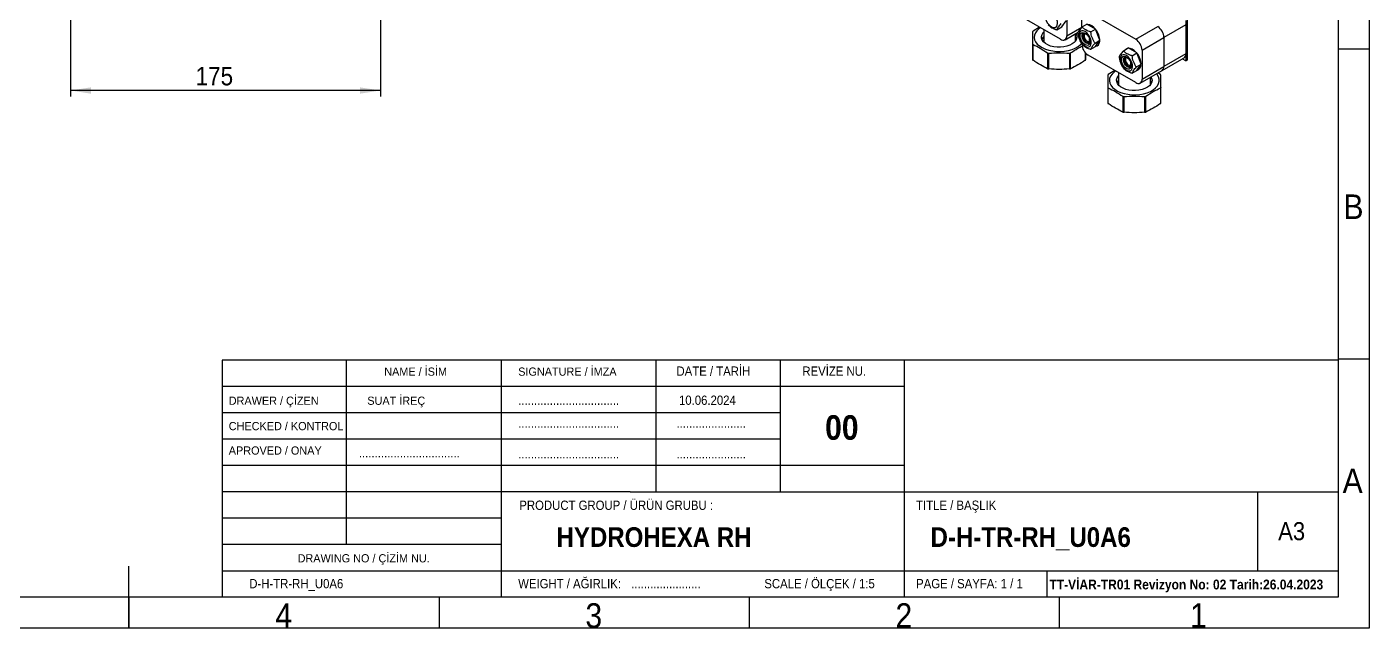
# Model space of a CAD drawing. Extents: x 75 to 2075, y 25 to 1460.
# Drawn here: x 993 to 2075, y 25 to 510 of the extents above; entities that cross this region are included whole.
import ezdxf

# ---------------------------------------------------------------- set-up
doc = ezdxf.new("R2010")
doc.units = 0
doc.header["$LTSCALE"] = 5
doc.linetypes.add('SLD-KATı', pattern=[0])
doc.layers.get('0').update_dxf_attribs({"linetype": 'CONTINUOUS'})
doc.styles.add('SLDTEXTSTYLE1', font='GOTHIC.TTF', dxfattribs={"width": 0.913, "bigfont": 'bigfont'})
doc.styles.add('SLDTEXTSTYLE2', font='GOTHICB.TTF', dxfattribs={"width": 0.913})
doc.styles.add('SLDTEXTSTYLE3', font='GOTHIC.TTF', dxfattribs={"width": 0.913})
doc.styles.add('SLDTEXTSTYLE4', font='ARIAL.TTF', dxfattribs={"width": 0.948, "bigfont": 'bigfont'})
doc.styles.add('SLDTEXTSTYLE5', font='ARIAL.TTF', dxfattribs={"width": 0.948})
doc.styles.add('SLDTEXTSTYLE6', font='GOTHICB.TTF', dxfattribs={"width": 0.913, "bigfont": 'bigfont'})
doc.dimstyles.new('SLDDIMSTYLE0', dxfattribs={"dimtxt": 14.875, "dimasz": 16.51, "dimexe": 0, "dimexo": 0.0625, "dimgap": 3.71875, "dimtad": 1, "dimlfac": 0.7, "dimrnd": 1e-09, "dimzin": 12, "dimtxsty": 'SLDTEXTSTYLE3', "dimsah": 1, "dimcen": 0.09, "dimazin": 3, "dimtfac": 1, "dimtofl": 0, "dimtmove": 0, "dimatfit": 3, "dimtolj": 1, "dimtzin": 12})

# ---------------------------------------------------------------- blocks, each defined once
blk = doc.blocks.new('_D_7')
at = {"color": 7, "linetype": 'SLD-KATı'}
for p, q in [((1027.8, 593.9), (1027.8, 454)), ((1277.8, 588.6), (1277.8, 454)), ((1277.8, 459), (1027.8, 459))]:
    blk.add_line(p, q, dxfattribs=at)
for points in [[(1027.8, 459), (1044.3, 456.4), (1044.3, 461.5)], [(1277.8, 459), (1261.3, 461.5), (1261.3, 456.4)]]:
    blk.add_solid(points, dxfattribs=at)
at = {"color": 7, "linetype": 'SLD-KATı', "insert": (1128.7, 478), "char_height": 14.88, "attachment_point": 1, "style": 'SLDTEXTSTYLE3'}
blk.add_mtext('175', dxfattribs=at)

msp = doc.modelspace()

# ---------------------------------------------------------------- linework, layer by layer
at = {"color": 7, "linetype": 'SLD-KATı'}
for p, q in [((2075, 1460), (2075, 25)), ((2050, 1435), (2050, 50)), ((1826.198, 500.299), (1787.812, 522.458)), ((1831.248, 526.545), (1831.248, 503.215)), ((1843.37, 510.097), (1843.37, 519.547)), ((1848.421, 522.464), (1886.807, 500.304)), ((1809.209, 510.106), (1804.017, 506.81)), ((1823.227, 507.958), (1827.172, 510.235)), ((1827.172, 510.235), (1830.671, 515.214)), ((1843.503, 510.251), (1847.447, 512.528)), ((1854.446, 508.488), (1847.447, 512.528)), ((1886.807, 500.304), (1904.484, 510.509)), ((1927.213, 511.966), (1909.535, 501.761)), ((1927.213, 515.466), (1927.213, 482.804)), ((1927.213, 511.966), (1927.213, 488.637)), ((1928.223, 516.049), (1928.223, 483.387)), ((1812.583, 508.158), (1812.583, 498.024)), ((1829.769, 499.945), (1840.463, 506.119)), ((1838.297, 499.02), (1838.297, 504.868)), ((1838.297, 500.548), (1838.732, 500.208)), ((1838.32, 500.039), (1838.625, 499.801)), ((1844.993, 505.294), (1844.645, 505.093)), ((1850.501, 506.21), (1854.446, 508.488)), ((1854, 497.191), (1857.945, 499.469)), ((1857.945, 499.469), (1854.446, 508.488)), ((1854.446, 494.49), (1857.945, 499.469)), ((1891.858, 491.556), (1909.535, 501.761)), ((1909.535, 501.761), (1909.535, 478.432)), ((1803.599, 496.662), (1803.599, 483.923)), ((1804.017, 483.34), (1804.017, 496.079)), ((1815.733, 489.315), (1815.733, 476.577)), ((1816.743, 476.335), (1816.743, 489.074)), ((1833.312, 489.074), (1833.312, 476.335)), ((1834.322, 476.577), (1834.322, 489.315)), ((1843.37, 496.218), (1843.37, 496.49)), ((1846.456, 483.923), (1846.456, 489.063)), ((1886.807, 465.31), (1848.421, 487.469)), ((1849.167, 497.259), (1849.516, 497.461)), ((1850.501, 492.213), (1854.446, 494.49)), ((1876.838, 491.007), (1880.782, 493.284)), ((1887.781, 489.244), (1880.782, 493.284)), ((1883.836, 486.967), (1887.781, 489.244)), ((1891.28, 480.225), (1887.781, 489.244)), ((1891.858, 491.556), (1891.858, 468.226)), ((1927.213, 488.637), (1909.535, 478.432)), ((2050, 492.5), (2075, 492.5)), ((1878.328, 486.051), (1877.98, 485.849)), ((1882.502, 478.015), (1882.851, 478.217)), ((1887.335, 477.948), (1891.28, 480.225)), ((1887.781, 475.246), (1891.28, 480.225)), ((1891.858, 468.226), (1909.535, 478.432)), ((1908.056, 475.161), (1925.733, 485.366)), ((1927.213, 482.804), (1924.254, 484.512)), ((1927.213, 482.804), (1928.223, 483.387)), ((1869.818, 475.117), (1864.626, 471.821)), ((1872.936, 473.317), (1872.936, 463.309)), ((1883.836, 472.969), (1887.781, 475.246)), ((1890.378, 464.956), (1908.056, 475.161)), ((1898.651, 463.684), (1898.651, 469.732)), ((1906.647, 471.821), (1904.563, 473.145)), ((1864.208, 461.673), (1864.208, 448.935)), ((1864.626, 448.351), (1864.626, 461.09)), ((1906.647, 461.09), (1906.647, 448.351)), ((1907.065, 448.935), (1907.065, 461.673)), ((1876.342, 454.326), (1876.342, 441.588)), ((1877.352, 441.346), (1877.352, 454.085)), ((1893.921, 454.085), (1893.921, 441.346)), ((1894.931, 441.588), (1894.931, 454.326)), ((2050.135, 241.25), (1150.135, 241.25)), ((1150.135, 241.25), (1150.135, 50)), ((1250.135, 241.25), (1250.135, 92.5)), ((1375.135, 241.25), (1375.135, 50)), ((1500.135, 135), (1500.135, 241.25)), ((1600.135, 241.25), (1600.135, 135)), ((1700.135, 241.25), (1700.135, 50)), ((2050, 242.5), (2075, 242.5)), ((1700.135, 220), (1150.135, 220)), ((1600.135, 198.75), (1150.135, 198.75)), ((1600.135, 177.5), (1150.135, 177.5)), ((1700.135, 156.25), (1150.135, 156.25)), ((1479.135, 135), (1150.135, 135)), ((1479.135, 135), (2050.135, 135)), ((1985.135, 71.25), (1985.135, 135)), ((1375.135, 113.75), (1150.135, 113.75)), ((1375.135, 92.5), (1150.135, 92.5)), ((1075, 24.995), (1075, 75.005)), ((1150.042, 71.25), (2050.042, 71.25)), ((1815.135, 71.25), (1815.135, 50)), ((2050, 50), (100, 50)), ((1075, 50), (1075, 25)), ((1325, 50), (1325, 25)), ((1575, 50), (1575, 25)), ((1825, 50), (1825, 25)), ((2075, 25), (75, 25))]:
    msp.add_line(p, q, dxfattribs=at)
at = {"color": 8, "linetype": 'SLD-KATı'}
for p, q in [((1831.248, 503.215), (1843.305, 510.175)), ((1846.037, 489.536), (1846.037, 483.34))]:
    msp.add_line(p, q, dxfattribs=at)
at = {"color": 7, "linetype": 'SLD-KATı', "flags": 128}
for points in [[(1818.622, 522.207), (1817.25, 522.781), (1815.981, 522.877), (1814.907, 522.488), (1814.109, 521.643), (1813.645, 520.405), (1813.551, 518.865), (1813.832, 517.137), (1814.469, 515.351), (1815.414, 513.637), (1816.597, 512.124), (1817.929, 510.923), (1819.314, 510.124), (1820.646, 509.786), (1821.829, 509.934), (1822.774, 510.556), (1823.411, 511.608), (1823.692, 513.01), (1823.598, 514.659), (1823.134, 516.433), (1822.336, 518.2), (1821.262, 519.828), (1819.993, 521.198), (1818.622, 522.207)], [(1809.897, 509.709), (1808.722, 508.855), (1807.049, 507.257), (1805.842, 505.525), (1805.131, 503.704), (1804.936, 501.84), (1805.261, 499.983), (1806.098, 498.179), (1807.425, 496.477), (1809.208, 494.919), (1811.401, 493.547), (1813.947, 492.396), (1816.78, 491.495), (1819.826, 490.868), (1823.007, 490.532), (1826.241, 490.494), (1829.443, 490.756), (1832.53, 491.312), (1835.424, 492.146), (1838.048, 493.237), (1840.334, 494.557), (1842.225, 496.072), (1843.091, 496.991)], [(1854.633, 494.757), (1855.626, 495.08), (1856.643, 495.893), (1857.354, 497.117), (1857.719, 498.685), (1857.719, 500.513), (1857.354, 502.503), (1856.643, 504.547), (1855.626, 506.535), (1854.356, 508.36), (1852.902, 509.923), (1851.343, 511.14), (1849.762, 511.946), (1848.246, 512.298), (1847.823, 512.311)], [(1838.422, 504.941), (1838.987, 503.827), (1839.309, 502.27), (1839.115, 500.706), (1838.412, 499.192), (1837.226, 497.782), (1835.598, 496.526), (1833.588, 495.472), (1831.269, 494.656), (1828.725, 494.108), (1826.046, 493.848), (1823.331, 493.885), (1820.678, 494.219), (1818.181, 494.836), (1815.932, 495.715), (1814.011, 496.823), (1812.489, 498.122), (1811.42, 499.563), (1810.843, 501.095), (1810.778, 502.662), (1811.228, 504.208), (1812.177, 505.677), (1812.583, 506.124)], [(1838.297, 501.629), (1838.987, 500.327), (1838.988, 500.324)], [(1845.896, 506.462), (1844.524, 507.036), (1843.255, 507.132), (1842.181, 506.743), (1841.383, 505.898), (1840.919, 504.66), (1840.825, 503.12), (1841.107, 501.392), (1841.743, 499.606), (1842.688, 497.892), (1843.871, 496.379), (1845.204, 495.178), (1846.588, 494.379), (1847.921, 494.041), (1849.103, 494.189), (1850.048, 494.811), (1850.685, 495.863), (1850.966, 497.265), (1850.872, 498.914), (1850.408, 500.688), (1849.61, 502.455), (1848.536, 504.083), (1847.267, 505.453), (1845.896, 506.462)], [(1845.896, 495.914), (1844.701, 496.812), (1843.613, 498.045), (1842.728, 499.505), (1842.124, 501.061), (1841.855, 502.576), (1841.945, 503.915), (1842.387, 504.958), (1843.14, 505.614), (1844.138, 505.823), (1845.292, 505.568), (1846.5, 504.871), (1847.654, 503.794), (1848.651, 502.432), (1849.405, 500.907), (1849.846, 499.354), (1849.936, 497.911), (1849.667, 496.706), (1849.063, 495.847), (1848.178, 495.41), (1847.09, 495.433), (1845.896, 495.914)], [(1849.945, 498.396), (1849.753, 497.837), (1849.164, 497.135), (1848.313, 496.862), (1847.293, 497.046), (1846.214, 497.669), (1845.195, 498.662), (1844.344, 499.918), (1843.754, 501.301), (1843.489, 502.66), (1843.578, 503.85), (1844.011, 504.74), (1844.742, 505.235), (1845.69, 505.28), (1846.018, 505.199)], [(1845.52, 505.305), (1844.85, 505.192), (1844.136, 504.622), (1843.756, 503.636), (1843.756, 502.353), (1844.136, 500.929), (1844.85, 499.534), (1845.812, 498.337), (1846.906, 497.483), (1848, 497.074), (1848.961, 497.16), (1849.675, 497.731), (1849.788, 497.912)], [(1847.845, 503.57), (1846.906, 504.306), (1845.927, 504.659), (1845.08, 504.543), (1844.48, 503.972), (1844.207, 503.023), (1844.299, 501.825), (1844.743, 500.539), (1845.479, 499.339), (1846.408, 498.388), (1847.404, 497.813), (1848.332, 497.692), (1849.068, 498.042), (1849.512, 498.815), (1849.604, 499.907), (1849.448, 500.792)], [(1879.231, 487.218), (1877.859, 487.792), (1876.59, 487.888), (1875.516, 487.5), (1874.718, 486.654), (1874.254, 485.416), (1874.16, 483.876), (1874.442, 482.148), (1875.078, 480.362), (1876.023, 478.648), (1877.206, 477.135), (1878.539, 475.934), (1879.923, 475.135), (1881.256, 474.797), (1882.438, 474.945), (1883.383, 475.567), (1884.02, 476.619), (1884.301, 478.021), (1884.207, 479.671), (1883.743, 481.444), (1882.945, 483.211), (1881.871, 484.839), (1880.602, 486.209), (1879.231, 487.218)], [(1880.131, 492.908), (1879.602, 492.693), (1878.872, 492.181)], [(1891.092, 480.709), (1890.916, 482.251), (1890.375, 484.281), (1889.505, 486.311), (1888.353, 488.23), (1886.982, 489.936), (1885.465, 491.336), (1883.885, 492.354), (1882.326, 492.937), (1881.158, 493.067)], [(1879.231, 476.67), (1878.036, 477.568), (1876.948, 478.801), (1876.063, 480.261), (1875.459, 481.817), (1875.19, 483.332), (1875.281, 484.671), (1875.722, 485.714), (1876.475, 486.37), (1877.473, 486.579), (1878.627, 486.324), (1879.835, 485.627), (1880.989, 484.55), (1881.987, 483.188), (1882.74, 481.663), (1883.181, 480.11), (1883.271, 478.667), (1883.002, 477.462), (1882.398, 476.603), (1881.513, 476.166), (1880.425, 476.189), (1879.231, 476.67)], [(1883.281, 479.152), (1883.088, 478.593), (1882.499, 477.891), (1881.648, 477.618), (1880.628, 477.802), (1879.549, 478.425), (1878.53, 479.418), (1877.679, 480.674), (1877.089, 482.057), (1876.824, 483.417), (1876.913, 484.606), (1877.346, 485.496), (1878.077, 485.991), (1879.025, 486.036), (1879.353, 485.955)], [(1878.855, 486.061), (1878.185, 485.948), (1877.471, 485.378), (1877.091, 484.392), (1877.091, 483.109), (1877.471, 481.685), (1878.185, 480.29), (1879.147, 479.093), (1880.241, 478.239), (1881.335, 477.831), (1882.297, 477.917), (1883.01, 478.487), (1883.123, 478.668)], [(1881.18, 484.326), (1880.241, 485.062), (1879.262, 485.416), (1878.415, 485.299), (1877.815, 484.728), (1877.542, 483.779), (1877.634, 482.581), (1878.078, 481.295), (1878.814, 480.095), (1879.743, 479.144), (1880.739, 478.569), (1881.667, 478.448), (1882.403, 478.798), (1882.847, 479.571), (1882.939, 480.663), (1882.783, 481.548)], [(1870.506, 474.72), (1869.331, 473.866), (1867.658, 472.268), (1866.451, 470.536), (1865.74, 468.715), (1865.545, 466.851), (1865.87, 464.994), (1866.707, 463.19), (1868.034, 461.488), (1869.817, 459.93), (1872.01, 458.558), (1874.556, 457.407), (1877.389, 456.506), (1880.435, 455.879), (1883.616, 455.543), (1886.85, 455.505), (1890.052, 455.767), (1893.139, 456.323), (1896.033, 457.157), (1898.657, 458.248), (1900.944, 459.569), (1902.834, 461.083), (1904.279, 462.754), (1905.241, 464.536), (1905.695, 466.385), (1905.63, 468.251), (1905.047, 470.088), (1903.962, 471.846), (1903.421, 472.486)], [(1899.031, 469.952), (1899.596, 468.838), (1899.918, 467.281), (1899.724, 465.717), (1899.021, 464.203), (1897.835, 462.793), (1896.207, 461.538), (1894.198, 460.483), (1891.879, 459.667), (1889.334, 459.119), (1886.656, 458.859), (1883.94, 458.896), (1881.287, 459.23), (1878.79, 459.847), (1876.541, 460.726), (1874.62, 461.834), (1873.098, 463.133), (1872.029, 464.574), (1871.452, 466.106), (1871.387, 467.673), (1871.838, 469.219), (1872.787, 470.688), (1872.936, 470.861)]]:
    msp.add_lwpolyline(points, dxfattribs=at)
at = {"color": 7, "linetype": 'SLD-KATı'}
for centre, radius, start, end in [((1898.569, 501.262), 10.977, 2.605478, 57.394522), ((1817.296, 497.868), 6.696, 134.741088, 158.482733), ((1828.169, 502.716), 3.119, 230.796715, 9.214037), ((1849.988, 502.956), 4.746, 158.833276, 261.161347), ((1880.892, 491.057), 10.977, 2.605478, 57.394522), ((1854.336, 496.717), 10.977, 182.605478, 237.394522), ((1923.815, 488.204), 3.425, 304.056351, 7.25583), ((1883.324, 483.712), 4.746, 158.833276, 261.161347), ((1886.899, 479.585), 4.21, 284.71744, 5.081217), ((1906.137, 477.999), 3.425, 304.056351, 7.25583), ((1877.785, 462.941), 6.561, 137.643141, 158.598904), ((1888.778, 467.727), 3.119, 230.796715, 9.214037), ((1893.814, 463.122), 6.191, 19.583207, 38.622563)]:
    msp.add_arc(centre, radius, start, end, dxfattribs=at)
for points, knots in [([(1816.228, 511.998), (1816.873, 511.385), (1818.399, 509.934), (1821.045, 508.677), (1822.869, 508.076), (1823.227, 507.958)], [0, 0, 0, 0, 0.37060418, 0.87658551, 1, 1, 1, 1]), ([(1823.227, 507.958), (1823.375, 508.3), (1823.675, 508.992), (1824.692, 510.586), (1825.939, 512.026), (1826.726, 512.936)], [0, 0, 0, 0, 0.26486139, 0.535466, 1, 1, 1, 1]), ([(1843.503, 510.251), (1843.044, 509.729), (1842.117, 508.675), (1840.752, 506.88), (1840.293, 505.895), (1840.003, 505.272)], [0, 0, 0, 0, 0.264861386, 0.535466004, 1, 1, 1, 1]), ([(1850.501, 506.21), (1850.143, 506.328), (1848.319, 506.93), (1845.673, 508.187), (1844.147, 509.637), (1843.503, 510.251)], [0, 0, 0, 0, 0.123414494, 0.629395816, 1, 1, 1, 1]), ([(1804.017, 506.81), (1803.918, 506.731), (1803.719, 506.572), (1803.61, 506.367), (1803.601, 506.258), (1803.599, 506.227)], [0, 0, 0, 0, 0.41711643, 0.83431706, 1, 1, 1, 1]), ([(1803.599, 506.227), (1803.599, 504.809), (1803.599, 501.959), (1803.599, 498.433), (1803.599, 496.662)], [0, 0, 0, 0, 0.49759099, 1, 1, 1, 1]), ([(1811.205, 500.249), (1811.242, 500.281), (1811.54, 500.546), (1812.021, 500.842), (1812.476, 501.094), (1812.583, 501.154)], [0, 0, 0, 0, 0.09715108, 0.78679786, 1, 1, 1, 1]), ([(1811.556, 500.953), (1811.774, 501.133), (1812.073, 501.381), (1812.473, 501.576), (1812.583, 501.63)], [0, 0, 0, 0, 0.72640468, 1, 1, 1, 1]), ([(1811.952, 499.129), (1812.049, 499.207), (1812.231, 499.352), (1812.472, 499.466), (1812.583, 499.519)], [0, 0, 0, 0, 0.53866989, 1, 1, 1, 1]), ([(1812.17, 498.801), (1812.2, 498.822), (1812.327, 498.908), (1812.472, 498.984), (1812.583, 499.042)], [0, 0, 0, 0, 0.240587015, 1, 1, 1, 1]), ([(1840.003, 505.272), (1840.152, 504.4), (1840.452, 502.637), (1841.469, 499.467), (1842.715, 497.498), (1843.503, 496.253)], [0, 0, 0, 0, 0.26486139, 0.535466, 1, 1, 1, 1]), ([(1854, 497.191), (1853.542, 497.884), (1852.614, 499.285), (1851.249, 502.254), (1850.791, 504.678), (1850.501, 506.21)], [0, 0, 0, 0, 0.26486139, 0.535466, 1, 1, 1, 1]), ([(1803.599, 496.662), (1803.614, 496.562), (1803.644, 496.364), (1803.829, 496.177), (1803.975, 496.1), (1804.017, 496.079)], [0, 0, 0, 0, 0.41711643, 0.83431706, 1, 1, 1, 1]), ([(1804.017, 496.079), (1805.96, 495.125), (1809.866, 493.21), (1813.771, 490.618), (1815.733, 489.315)], [0, 0, 0, 0, 0.49759099, 1, 1, 1, 1]), ([(1815.733, 489.315), (1815.854, 489.248), (1816.095, 489.115), (1816.465, 489.061), (1816.682, 489.071), (1816.743, 489.074)], [0, 0, 0, 0, 0.41711643, 0.83431706, 1, 1, 1, 1]), ([(1816.743, 489.074), (1819.491, 489.242), (1825.014, 489.581), (1830.537, 489.243), (1833.312, 489.074)], [0, 0, 0, 0, 0.49759099, 1, 1, 1, 1]), ([(1833.312, 489.074), (1833.467, 489.073), (1833.779, 489.071), (1834.117, 489.187), (1834.276, 489.287), (1834.322, 489.315)], [0, 0, 0, 0, 0.417116435, 0.834317058, 1, 1, 1, 1]), ([(1834.322, 489.315), (1836.274, 490.626), (1839.36, 492.699), (1842.446, 494.237), (1843.579, 494.801)], [0, 0, 0, 0, 0.63275465, 1, 1, 1, 1]), ([(1843.503, 496.253), (1844.147, 495.64), (1845.673, 494.189), (1848.319, 492.932), (1850.143, 492.331), (1850.501, 492.213)], [0, 0, 0, 0, 0.37060418, 0.87658551, 1, 1, 1, 1]), ([(1850.501, 492.213), (1850.649, 492.555), (1850.949, 493.247), (1851.966, 494.841), (1853.213, 496.281), (1854, 497.191)], [0, 0, 0, 0, 0.26486139, 0.535466, 1, 1, 1, 1]), ([(1876.838, 491.007), (1876.379, 490.485), (1875.452, 489.431), (1874.087, 487.636), (1873.628, 486.651), (1873.338, 486.028)], [0, 0, 0, 0, 0.26486139, 0.535466, 1, 1, 1, 1]), ([(1883.836, 486.967), (1883.478, 487.085), (1881.654, 487.686), (1879.008, 488.943), (1877.483, 490.393), (1876.838, 491.007)], [0, 0, 0, 0, 0.12341449, 0.62939582, 1, 1, 1, 1]), ([(1803.599, 483.923), (1803.614, 483.843), (1803.644, 483.682), (1803.829, 483.478), (1803.975, 483.371), (1804.017, 483.34)], [0, 0, 0, 0, 0.41711643, 0.83431706, 1, 1, 1, 1]), ([(1815.733, 476.577), (1813.79, 477.53), (1809.885, 479.446), (1805.979, 482.038), (1804.017, 483.34)], [0, 0, 0, 0, 0.49759099, 1, 1, 1, 1]), ([(1815.733, 476.577), (1815.854, 476.529), (1816.095, 476.433), (1816.465, 476.362), (1816.682, 476.341), (1816.743, 476.335)], [0, 0, 0, 0, 0.41711643, 0.83431706, 1, 1, 1, 1]), ([(1833.312, 476.335), (1830.564, 476.167), (1825.041, 475.828), (1819.518, 476.166), (1816.743, 476.335)], [0, 0, 0, 0, 0.49759099, 1, 1, 1, 1]), ([(1833.312, 476.335), (1833.467, 476.353), (1833.779, 476.39), (1834.117, 476.488), (1834.276, 476.557), (1834.322, 476.577)], [0, 0, 0, 0, 0.417116246, 0.83431668, 1, 1, 1, 1]), ([(1846.037, 483.34), (1844.085, 482.044), (1840.18, 479.451), (1836.274, 477.535), (1834.322, 476.577)], [0, 0, 0, 0, 0.50000002, 1, 1, 1, 1]), ([(1846.037, 483.34), (1846.137, 483.419), (1846.336, 483.578), (1846.444, 483.783), (1846.453, 483.892), (1846.456, 483.923)], [0, 0, 0, 0, 0.41711643, 0.83431706, 1, 1, 1, 1]), ([(1873.338, 486.028), (1873.487, 485.156), (1873.787, 483.393), (1874.804, 480.223), (1876.05, 478.254), (1876.838, 477.009)], [0, 0, 0, 0, 0.26486139, 0.535466, 1, 1, 1, 1]), ([(1876.838, 477.009), (1877.483, 476.396), (1879.008, 474.945), (1881.654, 473.688), (1883.478, 473.087), (1883.836, 472.969)], [0, 0, 0, 0, 0.37060418, 0.87658551, 1, 1, 1, 1]), ([(1887.335, 477.948), (1886.877, 478.64), (1885.949, 480.041), (1884.584, 483.01), (1884.126, 485.434), (1883.836, 486.967)], [0, 0, 0, 0, 0.26486139, 0.535466, 1, 1, 1, 1]), ([(1883.836, 472.969), (1883.985, 473.311), (1884.284, 474.003), (1885.301, 475.597), (1886.548, 477.037), (1887.335, 477.948)], [0, 0, 0, 0, 0.26486139, 0.535466, 1, 1, 1, 1]), ([(1864.626, 471.821), (1864.527, 471.742), (1864.328, 471.584), (1864.219, 471.378), (1864.21, 471.269), (1864.208, 471.238)], [0, 0, 0, 0, 0.41711643, 0.83431706, 1, 1, 1, 1]), ([(1864.208, 471.238), (1864.208, 469.82), (1864.208, 466.97), (1864.208, 463.444), (1864.208, 461.673)], [0, 0, 0, 0, 0.49759099, 1, 1, 1, 1]), ([(1871.814, 465.26), (1871.851, 465.292), (1872.15, 465.557), (1872.547, 465.804), (1872.915, 466.01), (1872.936, 466.022)], [0, 0, 0, 0, 0.1170449, 0.94791205, 1, 1, 1, 1]), ([(1872.165, 465.964), (1872.378, 466.146), (1872.607, 466.343), (1872.914, 466.499), (1872.936, 466.51)], [0, 0, 0, 0, 0.92904127, 1, 1, 1, 1]), ([(1898.651, 465.738), (1898.705, 465.703), (1898.982, 465.524), (1899.218, 465.326), (1899.407, 465.167)], [0, 0, 0, 0, 0.19882036, 1, 1, 1, 1]), ([(1907.065, 471.238), (1907.05, 471.318), (1907.02, 471.479), (1906.835, 471.683), (1906.688, 471.79), (1906.647, 471.821)], [0, 0, 0, 0, 0.41711643, 0.83431706, 1, 1, 1, 1]), ([(1907.065, 461.673), (1907.065, 463.428), (1907.065, 466.955), (1907.065, 469.805), (1907.065, 471.238)], [0, 0, 0, 0, 0.49759099, 1, 1, 1, 1]), ([(1864.208, 461.673), (1864.223, 461.574), (1864.253, 461.375), (1864.438, 461.188), (1864.585, 461.111), (1864.626, 461.09)], [0, 0, 0, 0, 0.41711643, 0.83431706, 1, 1, 1, 1]), ([(1864.626, 461.09), (1866.569, 460.136), (1870.475, 458.221), (1874.38, 455.629), (1876.342, 454.326)], [0, 0, 0, 0, 0.497590987, 1, 1, 1, 1]), ([(1872.561, 464.14), (1872.655, 464.22), (1872.766, 464.313), (1872.914, 464.388), (1872.936, 464.398)], [0, 0, 0, 0, 0.85202678, 1, 1, 1, 1]), ([(1898.651, 465.247), (1898.706, 465.212), (1898.918, 465.075), (1899.099, 464.924), (1899.234, 464.812)], [0, 0, 0, 0, 0.25957251, 1, 1, 1, 1]), ([(1907.065, 461.673), (1907.05, 461.574), (1907.02, 461.375), (1906.835, 461.188), (1906.688, 461.111), (1906.647, 461.09)], [0, 0, 0, 0, 0.41711643, 0.83431706, 1, 1, 1, 1]), ([(1864.208, 448.935), (1864.223, 448.854), (1864.253, 448.693), (1864.438, 448.489), (1864.585, 448.382), (1864.626, 448.351)], [0, 0, 0, 0, 0.41711643, 0.83431706, 1, 1, 1, 1]), ([(1876.342, 441.588), (1874.399, 442.541), (1870.494, 444.457), (1866.588, 447.049), (1864.626, 448.351)], [0, 0, 0, 0, 0.49759099, 1, 1, 1, 1]), ([(1876.342, 454.326), (1876.463, 454.259), (1876.704, 454.126), (1877.074, 454.072), (1877.291, 454.082), (1877.352, 454.085)], [0, 0, 0, 0, 0.417116435, 0.834317058, 1, 1, 1, 1]), ([(1877.352, 454.085), (1880.1, 454.253), (1885.623, 454.592), (1891.146, 454.254), (1893.921, 454.085)], [0, 0, 0, 0, 0.49759099, 1, 1, 1, 1]), ([(1893.921, 454.085), (1894.076, 454.084), (1894.388, 454.082), (1894.726, 454.198), (1894.886, 454.298), (1894.931, 454.326)], [0, 0, 0, 0, 0.41711643, 0.83431706, 1, 1, 1, 1]), ([(1906.647, 448.351), (1904.694, 447.055), (1900.789, 444.462), (1896.884, 442.546), (1894.931, 441.588)], [0, 0, 0, 0, 0.50000002, 1, 1, 1, 1]), ([(1906.647, 448.351), (1906.746, 448.43), (1906.945, 448.589), (1907.054, 448.794), (1907.063, 448.903), (1907.065, 448.935)], [0, 0, 0, 0, 0.41711643, 0.83431706, 1, 1, 1, 1]), ([(1876.342, 441.588), (1876.463, 441.54), (1876.704, 441.444), (1877.074, 441.373), (1877.291, 441.352), (1877.352, 441.346)], [0, 0, 0, 0, 0.417116435, 0.834317058, 1, 1, 1, 1]), ([(1893.921, 441.346), (1891.173, 441.178), (1885.65, 440.839), (1880.127, 441.177), (1877.352, 441.346)], [0, 0, 0, 0, 0.497590987, 1, 1, 1, 1]), ([(1893.921, 441.346), (1894.076, 441.365), (1894.388, 441.401), (1894.726, 441.499), (1894.886, 441.568), (1894.931, 441.588)], [0, 0, 0, 0, 0.417116246, 0.83431668, 1, 1, 1, 1])]:
    msp.add_open_spline(points, degree=3, knots=knots, dxfattribs=at)
msp.add_open_spline([(1894.931, 454.326), (1896.884, 455.623), (1900.789, 458.215), (1904.694, 460.131), (1906.647, 461.09)], degree=3, dxfattribs=at)

# ---------------------------------------------------------------- texts
at = {"color": 7, "linetype": 'CONTINUOUS'}
for s, insert, char_height, attachment_point, style in [('B', (2062.353, 375.068), 19.844, 2, 'SLDTEXTSTYLE3'), ('DATE / TARİH', (1516.487, 236.192), 7.5, 1, 'SLDTEXTSTYLE1'), ('REVİZE NU.', (1618.002, 236.192), 7.5, 1, 'SLDTEXTSTYLE1'), ('NAME / İSİM', (1280.851, 235.348), 6.61458, 1, 'SLDTEXTSTYLE4'), ('SIGNATURE / İMZA', (1388.861, 235.348), 6.61458, 1, 'SLDTEXTSTYLE4'), ('DRAWER / ÇİZEN', (1155.464, 211.87), 6.61458, 1, 'SLDTEXTSTYLE4'), ('SUAT İREÇ', (1290.546, 211.87), 6.6146, 2, 'SLDTEXTSTYLE4'), ('................................', (1388.861, 212.715), 7.5, 1, 'SLDTEXTSTYLE3'), ('10.06.2024', (1518.515, 212.715), 7.5, 1, 'SLDTEXTSTYLE3'), ('00', (1636.341, 196.855), 19.8438, 1, 'SLDTEXTSTYLE2'), ('CHECKED / KONTROL', (1155.464, 191.389), 6.61458, 1, 'SLDTEXTSTYLE5'), ('................................', (1388.861, 194.256), 7.5, 1, 'SLDTEXTSTYLE3'), ('......................', (1516.487, 194.256), 7.5, 1, 'SLDTEXTSTYLE3'), ('APROVED / ONAY', (1155.464, 171.663), 6.61458, 1, 'SLDTEXTSTYLE5'), ('................................', (1260.346, 170.241), 7.5, 1, 'SLDTEXTSTYLE3'), ('................................', (1388.861, 169.562), 7.5, 1, 'SLDTEXTSTYLE3'), ('......................', (1516.487, 169.562), 7.5, 1, 'SLDTEXTSTYLE3'), ('A', (2061.698, 153.818), 19.844, 2, 'SLDTEXTSTYLE3'), ('PRODUCT GROUP / ÜRÜN GRUBU :', (1389.758, 127.933), 7.5, 1, 'SLDTEXTSTYLE3'), ('TITLE / BAŞLIK', (1709.689, 127.933), 7.5, 1, 'SLDTEXTSTYLE1'), ('A3', (2001.658, 110.533), 14.5521, 1, 'SLDTEXTSTYLE3'), ('HYDROHEXA RH', (1419.77, 106.409), 15.875, 1, 'SLDTEXTSTYLE2'), ('D-H-TR-RH_U0A6', (1721.345, 106.409), 15.875, 1, 'SLDTEXTSTYLE2'), ('DRAWING NO / ÇİZİM NU.', (1211.002, 84.667), 6.61458, 1, 'SLDTEXTSTYLE4'), ('WEIGHT / AĞIRLIK: ', (1388.861, 64.659), 7.493, 1, 'SLDTEXTSTYLE1'), ('SCALE / ÖLÇEK / 1:5', (1587.31, 64.666), 7.5, 1, 'SLDTEXTSTYLE3'), ('PAGE / SAYFA: 1 / 1', (1709.689, 64.666), 7.5, 1, 'SLDTEXTSTYLE3'), ('TT-VİAR-TR01 Revizyon No: 02 Tarih:26.04.2023', (1817.166, 64.174), 7.9375, 1, 'SLDTEXTSTYLE6'), ('D-H-TR-RH_U0A6', (1172.013, 64.666), 7.5, 1, 'SLDTEXTSTYLE3'), ('......................', (1479.983, 64.666), 7.5, 1, 'SLDTEXTSTYLE3'), ('4', (1199.8, 45.068), 19.844, 2, 'SLDTEXTSTYLE3'), ('3', (1449.8, 45.068), 19.844, 2, 'SLDTEXTSTYLE3'), ('2', (1699.8, 45.068), 19.844, 2, 'SLDTEXTSTYLE3'), ('1', (1937.3, 45.068), 19.844, 2, 'SLDTEXTSTYLE3')]:
    msp.add_mtext(s, dxfattribs=dict(at, insert=insert, char_height=char_height, attachment_point=attachment_point, style=style))

# ---------------------------------------------------------------- dimensions: what is measured, and where the dimension line sits
at = {"color": 7, "linetype": 'SLD-KATı'}
dim = msp.add_linear_dim(base=(1027.76, 458.952), p1=(1277.76, 593.635), p2=(1027.76, 598.86), dimstyle='SLDDIMSTYLE0', dxfattribs=at)
dim.commit()
dim.dimension.update_dxf_attribs({"geometry": '_D_7', "text_midpoint": (1145.196, 458.952), "dimtype": 160})

doc.saveas('drawing.dxf')
